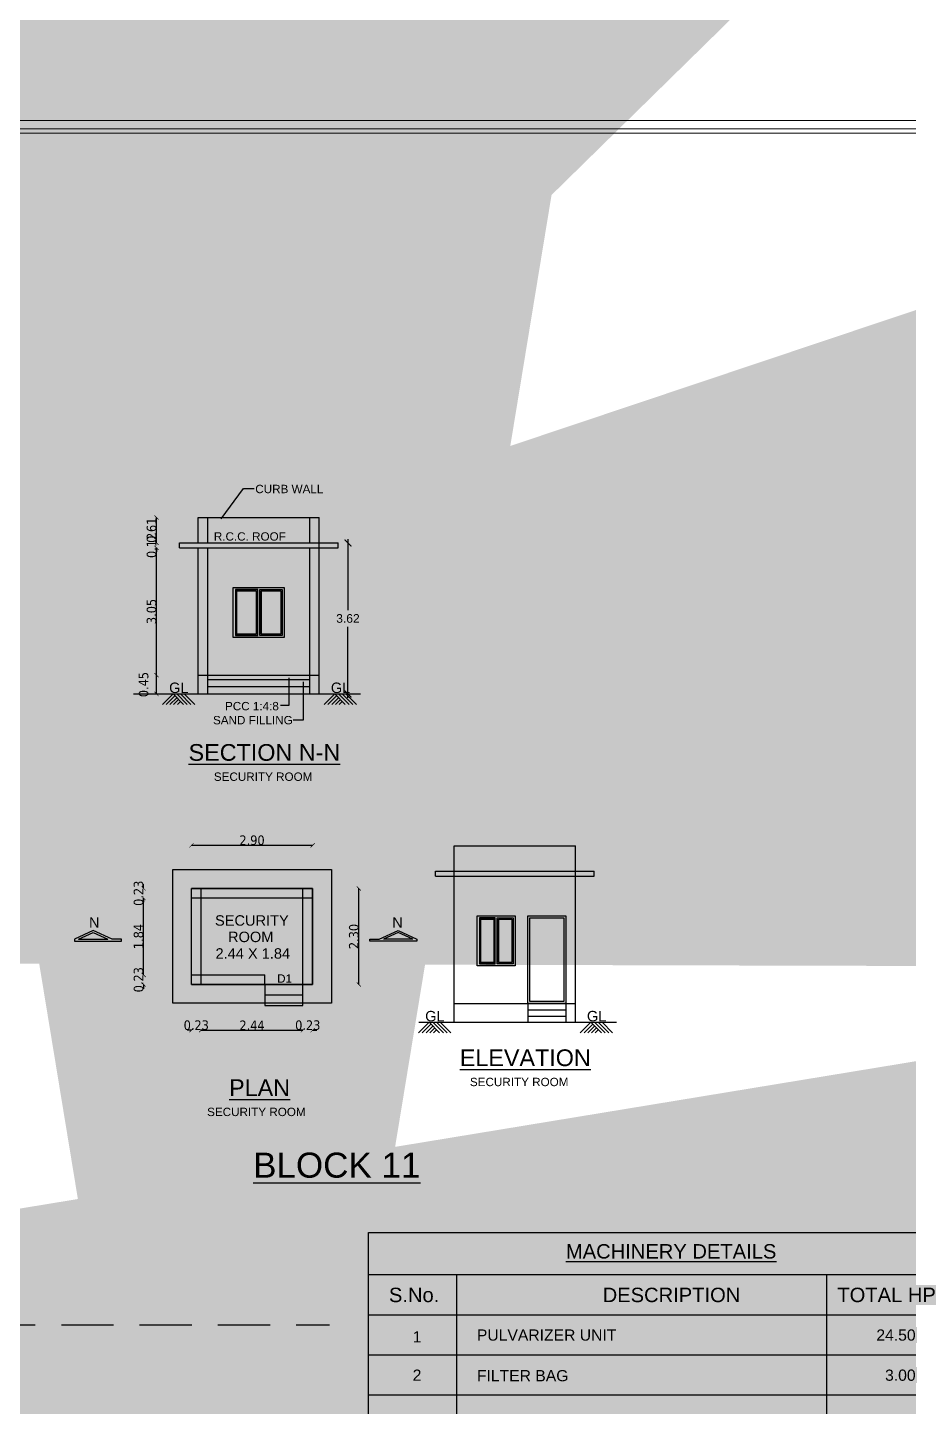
# Model space of a CAD drawing. Header units: metres. Extents: x 0 to 11269, y -5244 to -4054.
# Drawn here: x 10564.51 to 10585.61, y -4832.63 to -4799.62 of the extents above; entities that cross this region are included whole.
import ezdxf
from ezdxf.enums import TextEntityAlignment as Align

# ---------------------------------------------------------------- set-up
doc = ezdxf.new("R2010")
doc.units = ezdxf.units.M
doc.header["$MEASUREMENT"] = 0
doc.header["$PDMODE"] = 2
doc.linetypes.add('HIDDEN', pattern=[0.375, 0.25, -0.125])
doc.linetypes.add('HIDDEN2', pattern=[0.1875, 0.125, -0.0625])
for name, color, linetype in [('2CON', 5, 'Continuous'), ('3CON', 3, 'Continuous'), ('BOUNDARY', 6, 'Continuous'), ('DIM', 3, 'Continuous'), ('DIST_EXIT', 7, 'Continuous'), ('G', 5, 'Continuous'), ('REIN', 3, 'Continuous'), ('TEX', 2, 'Continuous'), ('TEXT', 3, 'Continuous'), ('WALL', 4, 'Continuous')]:
    doc.layers.add(name, color=color, linetype=linetype)
doc.styles.get("Standard").update_dxf_attribs({"font": 'arial.ttf'})
doc.styles.add('STYLE1', font='tahoma.ttf', dxfattribs={"height": 0.23})
doc.styles.add('SUBBU3', font='swissl.ttf', dxfattribs={"width": 0.8})
doc.dimstyles.new('300', dxfattribs={"dimscale": 0.1, "dimtxt": 500, "dimasz": 2000, "dimexe": 400, "dimexo": 1500, "dimgap": 0, "dimtad": 1, "dimlfac": 0.001, "dimzin": 0, "dimdsep": 46, "dimtxsty": 'Standard', "dimcen": 800, "dimse1": 1, "dimse2": 1, "dimclrd": 1, "dimclre": 5, "dimclrt": 3, "dimadec": 0, "dimazin": 0, "dimtfac": 1, "dimtix": 1, "dimtofl": 0, "dimtmove": 1, "dimatfit": 3, "dimfxl": 0, "dimtolj": 1, "dimtzin": 0, "dimarcsym": 0})
doc.dimstyles.new('FLOOR PLAN', dxfattribs={"dimtxt": 0.4, "dimasz": 0.1, "dimexe": 0.18, "dimexo": 0.0625, "dimgap": 0, "dimtad": 1, "dimzin": 0, "dimdsep": 46, "dimtxsty": 'Standard', "dimblk": 'ARCHTICK', "dimcen": 0.09, "dimse1": 1, "dimse2": 1, "dimclrd": 254, "dimclrt": 3, "dimadec": 0, "dimazin": 0, "dimtfac": 1, "dimtix": 1, "dimtofl": 0, "dimtmove": 1, "dimatfit": 0, "dimfxl": 0, "dimtolj": 1, "dimtzin": 0, "dimlwd": -1, "dimarcsym": 0})
doc.dimstyles.new('GG', dxfattribs={"dimscale": 0.1, "dimtxt": 2000, "dimasz": 2000, "dimexe": 400, "dimexo": 1500, "dimgap": 0.08, "dimtad": 1, "dimlfac": 0.001, "dimzin": 0, "dimdsep": 46, "dimtxsty": 'Standard', "dimcen": 800, "dimse1": 1, "dimse2": 1, "dimclrd": 1, "dimclre": 5, "dimclrt": 3, "dimadec": 0, "dimazin": 0, "dimtfac": 1, "dimtix": 1, "dimtofl": 0, "dimtmove": 0, "dimatfit": 3, "dimfxl": 0, "dimtolj": 1, "dimtzin": 0, "dimarcsym": 0})
doc.dimstyles.new('STY', dxfattribs={"dimscale": 0.9, "dimtxt": 0.23, "dimasz": 0.18, "dimexe": 0.15, "dimexo": 0.6, "dimgap": 0.1, "dimtad": 1, "dimtih": 1, "dimtoh": 1, "dimzin": 0, "dimdsep": 46, "dimtxsty": 'Standard', "dimblk": 'ARCHTICK', "dimcen": 0.09375, "dimdle": 0.1, "dimse1": 1, "dimse2": 1, "dimclrd": 256, "dimclrt": 256, "dimadec": 0, "dimazin": 0, "dimtfac": 1, "dimtix": 1, "dimtmove": 1, "dimatfit": 0, "dimfxl": 0, "dimtolj": 1, "dimtzin": 0, "dimlwd": -1, "dimarcsym": 0})

# ---------------------------------------------------------------- blocks, each defined once
blk = doc.blocks.new('_ArchTick')
at = {"color": 0, "lineweight": 0, "const_width": 0.15}
blk.add_lwpolyline([(-0.5, -0.5), (0.5, 0.5)], dxfattribs=at)
blk = doc.blocks.new('*D331')
at = {"layer": 'DEFPOINTS', "color": 0, "linetype": 'ByBlock', "ltscale": 100}
for p in [(10568.439, -4822.526), (10568.669, -4822.526), (10568.669, -4823.619)]:
    blk.add_point(p, dxfattribs=at)
at = {"layer": 'DIM', "color": 254, "linetype": 'HIDDEN', "ltscale": 100}
for p, q in [((10568.439, -4823.619), (10568.339, -4823.619)), ((10568.669, -4823.619), (10568.769, -4823.619))]:
    blk.add_line(p, q, dxfattribs=at)
at = {"layer": 'DIM', "color": 254, "linetype": 'ByBlock', "ltscale": 100, "xscale": 0.1, "yscale": 0.1, "zscale": 0.1}
blk.add_blockref('_ArchTick', (10568.439, -4823.619), dxfattribs=at)
at = {"layer": 'DIM', "color": 254, "linetype": 'ByBlock', "ltscale": 100, "xscale": 0.1, "yscale": 0.1, "zscale": 0.1, "rotation": 180}
blk.add_blockref('_ArchTick', (10568.669, -4823.619), dxfattribs=at)
at = {"layer": 'DIM', "color": 3, "linetype": 'ByBlock', "ltscale": 100, "insert": (10568.554, -4823.5), "char_height": 0.23, "attachment_point": 5, "style": 'STYLE1'}
blk.add_mtext('\\A1;0.23', dxfattribs=at)
blk = doc.blocks.new('*D332')
at = {"layer": 'DEFPOINTS', "color": 0, "linetype": 'ByBlock', "ltscale": 100}
for p in [(10568.669, -4822.526), (10571.109, -4822.526), (10571.109, -4823.619)]:
    blk.add_point(p, dxfattribs=at)
at = {"layer": 'DIM', "color": 254, "linetype": 'HIDDEN', "ltscale": 100}
blk.add_line((10568.669, -4823.619), (10571.109, -4823.619), dxfattribs=at)
at = {"layer": 'DIM', "color": 254, "linetype": 'ByBlock', "ltscale": 100, "xscale": 0.1, "yscale": 0.1, "zscale": 0.1, "rotation": 180}
blk.add_blockref('_ArchTick', (10568.669, -4823.619), dxfattribs=at)
at = {"layer": 'DIM', "color": 254, "linetype": 'ByBlock', "ltscale": 100, "xscale": 0.1, "yscale": 0.1, "zscale": 0.1}
blk.add_blockref('_ArchTick', (10571.109, -4823.619), dxfattribs=at)
at = {"layer": 'DIM', "color": 3, "linetype": 'ByBlock', "ltscale": 100, "insert": (10569.889, -4823.502), "char_height": 0.23, "attachment_point": 5, "style": 'STYLE1'}
blk.add_mtext('\\A1;2.44', dxfattribs=at)
blk = doc.blocks.new('*D333')
at = {"layer": 'DEFPOINTS', "color": 0, "linetype": 'ByBlock', "ltscale": 100}
for p in [(10571.109, -4822.526), (10571.339, -4822.526), (10571.339, -4823.619)]:
    blk.add_point(p, dxfattribs=at)
at = {"layer": 'DIM', "color": 254, "linetype": 'HIDDEN', "ltscale": 100}
for p, q in [((10571.109, -4823.619), (10571.009, -4823.619)), ((10571.339, -4823.619), (10571.439, -4823.619))]:
    blk.add_line(p, q, dxfattribs=at)
at = {"layer": 'DIM', "color": 254, "linetype": 'ByBlock', "ltscale": 100, "xscale": 0.1, "yscale": 0.1, "zscale": 0.1}
blk.add_blockref('_ArchTick', (10571.109, -4823.619), dxfattribs=at)
at = {"layer": 'DIM', "color": 254, "linetype": 'ByBlock', "ltscale": 100, "xscale": 0.1, "yscale": 0.1, "zscale": 0.1, "rotation": 180}
blk.add_blockref('_ArchTick', (10571.339, -4823.619), dxfattribs=at)
at = {"layer": 'DIM', "color": 3, "linetype": 'ByBlock', "ltscale": 100, "insert": (10571.224, -4823.5), "char_height": 0.23, "attachment_point": 5, "style": 'STYLE1'}
blk.add_mtext('\\A1;0.23', dxfattribs=at)
blk = doc.blocks.new('*D334')
at = {"layer": 'DEFPOINTS', "color": 0, "linetype": 'ByBlock', "ltscale": 100}
for p in [(10571.339, -4819.193), (10568.439, -4820.226), (10571.339, -4820.226)]:
    blk.add_point(p, dxfattribs=at)
at = {"layer": 'DIM', "color": 254, "linetype": 'HIDDEN', "ltscale": 100}
blk.add_line((10568.439, -4819.193), (10571.339, -4819.193), dxfattribs=at)
at = {"layer": 'DIM', "color": 254, "linetype": 'ByBlock', "ltscale": 100, "xscale": 0.1, "yscale": 0.1, "zscale": 0.1, "rotation": 180}
blk.add_blockref('_ArchTick', (10568.439, -4819.193), dxfattribs=at)
at = {"layer": 'DIM', "color": 254, "linetype": 'ByBlock', "ltscale": 100, "xscale": 0.1, "yscale": 0.1, "zscale": 0.1}
blk.add_blockref('_ArchTick', (10571.339, -4819.193), dxfattribs=at)
at = {"layer": 'DIM', "color": 3, "linetype": 'ByBlock', "ltscale": 100, "insert": (10569.889, -4819.073), "char_height": 0.23, "attachment_point": 5, "style": 'STYLE1'}
blk.add_mtext('\\A1;2.90', dxfattribs=at)
blk = doc.blocks.new('*D335')
at = {"layer": 'DEFPOINTS', "color": 0, "linetype": 'ByBlock', "ltscale": 100}
for p in [(10567.292, -4822.296), (10568.439, -4822.296), (10568.439, -4822.526)]:
    blk.add_point(p, dxfattribs=at)
at = {"layer": 'DIM', "color": 254, "linetype": 'HIDDEN', "ltscale": 100}
for p, q in [((10567.292, -4822.296), (10567.292, -4822.196)), ((10567.292, -4822.526), (10567.292, -4822.626))]:
    blk.add_line(p, q, dxfattribs=at)
at = {"layer": 'DIM', "color": 254, "linetype": 'ByBlock', "ltscale": 100, "xscale": 0.1, "yscale": 0.1, "zscale": 0.1}
for p, rotation in [((10567.292, -4822.296), 270), ((10567.292, -4822.526), 90)]:
    blk.add_blockref('_ArchTick', p, dxfattribs=dict(at, rotation=rotation))
at = {"layer": 'DIM', "color": 3, "linetype": 'ByBlock', "ltscale": 100, "insert": (10567.172, -4822.411), "char_height": 0.23, "attachment_point": 5, "rotation": 90, "style": 'STYLE1'}
blk.add_mtext('\\A1;0.23', dxfattribs=at)
blk = doc.blocks.new('*D336')
at = {"layer": 'DEFPOINTS', "color": 0, "linetype": 'ByBlock', "ltscale": 100}
for p in [(10567.292, -4820.456), (10568.439, -4820.456), (10568.439, -4822.296)]:
    blk.add_point(p, dxfattribs=at)
at = {"layer": 'DIM', "color": 254, "linetype": 'HIDDEN', "ltscale": 100}
blk.add_line((10567.292, -4822.296), (10567.292, -4820.456), dxfattribs=at)
at = {"layer": 'DIM', "color": 254, "linetype": 'ByBlock', "ltscale": 100, "xscale": 0.1, "yscale": 0.1, "zscale": 0.1}
for p, rotation in [((10567.292, -4820.456), 90), ((10567.292, -4822.296), 270)]:
    blk.add_blockref('_ArchTick', p, dxfattribs=dict(at, rotation=rotation))
at = {"layer": 'DIM', "color": 3, "linetype": 'ByBlock', "ltscale": 100, "insert": (10567.172, -4821.376), "char_height": 0.23, "attachment_point": 5, "rotation": 90, "style": 'STYLE1'}
blk.add_mtext('\\A1;1.84', dxfattribs=at)
blk = doc.blocks.new('*D337')
at = {"layer": 'DEFPOINTS', "color": 0, "linetype": 'ByBlock', "ltscale": 100}
for p in [(10567.292, -4820.226), (10568.439, -4820.226), (10568.439, -4820.456)]:
    blk.add_point(p, dxfattribs=at)
at = {"layer": 'DIM', "color": 254, "linetype": 'HIDDEN', "ltscale": 100}
for p, q in [((10567.292, -4820.226), (10567.292, -4820.126)), ((10567.292, -4820.456), (10567.292, -4820.556))]:
    blk.add_line(p, q, dxfattribs=at)
at = {"layer": 'DIM', "color": 254, "linetype": 'ByBlock', "ltscale": 100, "xscale": 0.1, "yscale": 0.1, "zscale": 0.1}
for p, rotation in [((10567.292, -4820.226), 270), ((10567.292, -4820.456), 90)]:
    blk.add_blockref('_ArchTick', p, dxfattribs=dict(at, rotation=rotation))
at = {"layer": 'DIM', "color": 3, "linetype": 'ByBlock', "ltscale": 100, "insert": (10567.172, -4820.341), "char_height": 0.23, "attachment_point": 5, "rotation": 90, "style": 'STYLE1'}
blk.add_mtext('\\A1;0.23', dxfattribs=at)
blk = doc.blocks.new('*D338')
at = {"layer": 'DEFPOINTS', "color": 0, "linetype": 'ByBlock', "ltscale": 100}
for p in [(10571.339, -4820.226), (10572.448, -4820.226), (10571.339, -4822.526)]:
    blk.add_point(p, dxfattribs=at)
at = {"layer": 'DIM', "color": 254, "linetype": 'HIDDEN', "ltscale": 100}
blk.add_line((10572.448, -4822.526), (10572.448, -4820.226), dxfattribs=at)
at = {"layer": 'DIM', "color": 254, "linetype": 'ByBlock', "ltscale": 100, "xscale": 0.1, "yscale": 0.1, "zscale": 0.1}
for p, rotation in [((10572.448, -4820.226), 90), ((10572.448, -4822.526), 270)]:
    blk.add_blockref('_ArchTick', p, dxfattribs=dict(at, rotation=rotation))
at = {"layer": 'DIM', "color": 3, "linetype": 'ByBlock', "ltscale": 100, "insert": (10572.328, -4821.376), "char_height": 0.23, "attachment_point": 5, "rotation": 90, "style": 'STYLE1'}
blk.add_mtext('\\A1;2.30', dxfattribs=at)
blk = doc.blocks.new('*D339')
at = {"layer": 'DEFPOINTS', "color": 0, "linetype": 'ByBlock', "ltscale": 100}
for p in [(10567.602, -4815.12), (10568.601, -4815.12), (10568.601, -4815.57)]:
    blk.add_point(p, dxfattribs=at)
at = {"layer": 'DIM', "color": 254, "linetype": 'HIDDEN', "ltscale": 100}
blk.add_line((10567.602, -4815.57), (10567.602, -4815.12), dxfattribs=at)
at = {"layer": 'DIM', "color": 254, "linetype": 'ByBlock', "ltscale": 100, "xscale": 0.1, "yscale": 0.1, "zscale": 0.1}
for p, rotation in [((10567.602, -4815.12), 90), ((10567.602, -4815.57), 270)]:
    blk.add_blockref('_ArchTick', p, dxfattribs=dict(at, rotation=rotation))
at = {"layer": 'DIM', "color": 3, "linetype": 'ByBlock', "ltscale": 100, "insert": (10567.293, -4815.345), "char_height": 0.23, "attachment_point": 5, "rotation": 90, "style": 'STYLE1'}
blk.add_mtext('\\A1;0.45', dxfattribs=at)
blk = doc.blocks.new('*D340')
at = {"layer": 'DEFPOINTS', "color": 0, "linetype": 'ByBlock', "ltscale": 100}
for p in [(10567.602, -4812.07), (10568.601, -4812.07), (10568.601, -4815.12)]:
    blk.add_point(p, dxfattribs=at)
at = {"layer": 'DIM', "color": 254, "linetype": 'HIDDEN', "ltscale": 100}
blk.add_line((10567.602, -4815.12), (10567.602, -4812.07), dxfattribs=at)
at = {"layer": 'DIM', "color": 254, "linetype": 'ByBlock', "ltscale": 100, "xscale": 0.1, "yscale": 0.1, "zscale": 0.1}
for p, rotation in [((10567.602, -4812.07), 90), ((10567.602, -4815.12), 270)]:
    blk.add_blockref('_ArchTick', p, dxfattribs=dict(at, rotation=rotation))
at = {"layer": 'DIM', "color": 3, "linetype": 'ByBlock', "ltscale": 100, "insert": (10567.483, -4813.595), "char_height": 0.23, "attachment_point": 5, "rotation": 90, "style": 'STYLE1'}
blk.add_mtext('\\A1;3.05', dxfattribs=at)
blk = doc.blocks.new('*D341')
at = {"layer": 'DEFPOINTS', "color": 0, "linetype": 'ByBlock', "ltscale": 100}
for p in [(10567.602, -4811.955), (10568.601, -4811.955), (10568.601, -4812.07)]:
    blk.add_point(p, dxfattribs=at)
at = {"layer": 'DIM', "color": 254, "linetype": 'HIDDEN', "ltscale": 100}
for p, q in [((10567.602, -4811.955), (10567.602, -4811.855)), ((10567.602, -4812.07), (10567.602, -4812.17))]:
    blk.add_line(p, q, dxfattribs=at)
at = {"layer": 'DIM', "color": 254, "linetype": 'ByBlock', "ltscale": 100, "xscale": 0.1, "yscale": 0.1, "zscale": 0.1}
for p, rotation in [((10567.602, -4811.955), 270), ((10567.602, -4812.07), 90)]:
    blk.add_blockref('_ArchTick', p, dxfattribs=dict(at, rotation=rotation))
at = {"layer": 'DIM', "color": 3, "linetype": 'ByBlock', "ltscale": 100, "insert": (10567.483, -4812.013), "char_height": 0.23, "attachment_point": 5, "rotation": 90, "style": 'STYLE1'}
blk.add_mtext('\\A1;0.12', dxfattribs=at)
blk = doc.blocks.new('*D342')
at = {"layer": 'DEFPOINTS', "color": 0, "linetype": 'ByBlock', "ltscale": 100}
for p in [(10567.602, -4811.345), (10568.601, -4811.345), (10568.601, -4811.955)]:
    blk.add_point(p, dxfattribs=at)
at = {"layer": 'DIM', "color": 254, "linetype": 'HIDDEN', "ltscale": 100}
blk.add_line((10567.602, -4811.955), (10567.602, -4811.345), dxfattribs=at)
at = {"layer": 'DIM', "color": 254, "linetype": 'ByBlock', "ltscale": 100, "xscale": 0.1, "yscale": 0.1, "zscale": 0.1}
for p, rotation in [((10567.602, -4811.345), 90), ((10567.602, -4811.955), 270)]:
    blk.add_blockref('_ArchTick', p, dxfattribs=dict(at, rotation=rotation))
at = {"layer": 'DIM', "color": 3, "linetype": 'ByBlock', "ltscale": 100, "insert": (10567.483, -4811.65), "char_height": 0.23, "attachment_point": 5, "rotation": 90, "style": 'STYLE1'}
blk.add_mtext('\\A1;0.61', dxfattribs=at)
blk = doc.blocks.new('*D343')
at = {"layer": 'DEFPOINTS', "color": 0, "linetype": 'ByBlock'}
for p in [(10571.501, -4811.955), (10572.186, -4811.955), (10571.501, -4815.57)]:
    blk.add_point(p, dxfattribs=at)
at = {"layer": 'WALL'}
for p, q in [((10572.186, -4811.865), (10572.186, -4813.567)), ((10572.186, -4815.66), (10572.186, -4813.959))]:
    blk.add_line(p, q, dxfattribs=at)
at = {"layer": 'WALL', "linetype": 'ByBlock', "xscale": 0.162, "yscale": 0.162, "zscale": 0.162}
for p, rotation in [((10572.186, -4811.955), 90), ((10572.186, -4815.57), 270)]:
    blk.add_blockref('_ArchTick', p, dxfattribs=dict(at, rotation=rotation))
at = {"layer": 'WALL', "linetype": 'ByBlock', "insert": (10572.186, -4813.763), "char_height": 0.207, "attachment_point": 5}
blk.add_mtext('\\A1;3.62', dxfattribs=at)
blk = doc.blocks.new('A$C0ba77d59')
at = {"layer": 'DIM', "color": 2, "linetype": 'ByBlock', "ltscale": 100}
for p, q in [((0, 33.274), (13.069, 33.274)), ((0, 32.34), (13.069, 32.34)), ((1.962, 32.34), (1.962, 0.892)), ((10.192, 32.34), (10.192, 0)), ((0, 31.448), (13.069, 31.448)), ((0, 30.555), (13.069, 30.555)), ((0, 29.663), (13.069, 29.663))]:
    blk.add_line(p, q, dxfattribs=at)
blk.add_lwpolyline([(0, 33.274), (13.069, 33.274), (13.069, 0), (0, 0)], close=True, dxfattribs=at)
at = {"color": 3, "linetype": 'Continuous'}
for s, p in [('1', (1.178, 30.83)), ('2', (1.178, 29.977))]:
    blk.add_text(s, height=0.25, dxfattribs=at).set_placement(p, align=Align.RIGHT)
for s, p in [('PULVARIZER UNIT', (2.414, 30.87)), ('24.50', (11.305, 30.87)), ('FILTER BAG', (2.414, 29.966)), ('  3.00', (11.305, 29.977))]:
    blk.add_text(s, height=0.25, dxfattribs=at).set_placement(p)
at = {"layer": '3CON', "color": 2}
for s, p in [('%%UMACHINERY DETAILS', (6.737, 32.858)), ('S.No.', (1.016, 31.888)), ('DESCRIPTION', (6.745, 31.888)), ('TOTAL HP', (11.533, 31.888))]:
    blk.add_text(s, height=0.321, dxfattribs=at).set_placement(p, align=Align.MIDDLE)

msp = doc.modelspace()

# ---------------------------------------------------------------- linework, layer by layer
at = {"linetype": 'ByBlock', "lineweight": 18}
for points in [[(10514.24761, -4864.56177), (10602.66862, -4864.56177), (10602.66862, -4801.84434), (10514.24761, -4801.84434)], [(10514.44775, -4864.36163), (10602.46848, -4864.36163), (10602.46848, -4802.04448), (10514.44775, -4802.04448)], [(10514.54782, -4864.26156), (10602.36841, -4864.26156), (10602.36841, -4802.14455), (10514.54782, -4802.14455)]]:
    msp.add_lwpolyline(points, close=True, dxfattribs=at)
at = {"layer": '2CON'}
for p, q in [((10567.74499, -4815.82241), (10567.99701, -4815.5704)), ((10567.83409, -4815.82241), (10568.04156, -4815.61495)), ((10567.92319, -4815.82241), (10568.08611, -4815.6595)), ((10568.24902, -4815.82241), (10567.99701, -4815.5704)), ((10568.01229, -4815.82241), (10568.13066, -4815.70405)), ((10568.33812, -4815.82241), (10568.08611, -4815.5704)), ((10568.10139, -4815.82241), (10568.17521, -4815.7486)), ((10568.42722, -4815.82241), (10568.17521, -4815.5704)), ((10568.51632, -4815.82241), (10568.26431, -4815.5704)), ((10571.61843, -4815.82241), (10571.87045, -4815.5704)), ((10571.70753, -4815.82241), (10571.915, -4815.61495)), ((10571.79663, -4815.82241), (10571.95955, -4815.6595)), ((10572.12246, -4815.82241), (10571.87045, -4815.5704)), ((10571.88573, -4815.82241), (10572.0041, -4815.70405)), ((10572.21156, -4815.82241), (10571.95955, -4815.5704)), ((10571.97483, -4815.82241), (10572.04865, -4815.7486)), ((10572.30066, -4815.82241), (10572.04865, -4815.5704)), ((10572.38976, -4815.82241), (10572.13775, -4815.5704)), ((10573.87704, -4823.6825), (10574.12905, -4823.43049)), ((10574.38107, -4823.6825), (10574.12905, -4823.43049)), ((10574.47017, -4823.6825), (10574.21815, -4823.43049)), ((10574.55927, -4823.6825), (10574.30725, -4823.43049)), ((10574.64837, -4823.6825), (10574.39635, -4823.43049)), ((10577.75048, -4823.6825), (10578.00249, -4823.43049)), ((10578.25451, -4823.6825), (10578.00249, -4823.43049)), ((10578.34361, -4823.6825), (10578.09159, -4823.43049)), ((10578.43271, -4823.6825), (10578.18069, -4823.43049)), ((10578.52181, -4823.6825), (10578.26979, -4823.43049)), ((10573.96614, -4823.6825), (10574.1736, -4823.47504)), ((10574.05524, -4823.6825), (10574.21815, -4823.51959)), ((10574.14434, -4823.6825), (10574.2627, -4823.56414)), ((10574.23344, -4823.6825), (10574.30725, -4823.60869)), ((10577.83958, -4823.6825), (10578.04704, -4823.47504)), ((10577.92868, -4823.6825), (10578.09159, -4823.51959)), ((10578.01778, -4823.6825), (10578.13614, -4823.56414)), ((10578.10688, -4823.6825), (10578.18069, -4823.60869))]:
    msp.add_line(p, q, dxfattribs=at)
at = {"layer": 'DIM', "color": 4, "linetype": 'ByBlock', "ltscale": 100}
for p, q in [((10568.60055, -4811.3454), (10571.50055, -4811.3454)), ((10568.60055, -4811.9554), (10568.60055, -4811.3454)), ((10568.83055, -4811.9554), (10568.83055, -4811.3454)), ((10571.27055, -4811.9554), (10571.27055, -4811.3454)), ((10571.50055, -4815.5704), (10571.50055, -4811.3454)), ((10568.15055, -4811.9554), (10571.95055, -4811.9554)), ((10568.15055, -4812.0704), (10568.15055, -4811.9554)), ((10568.15055, -4812.0704), (10571.95055, -4812.0704)), ((10568.60055, -4815.5704), (10568.60055, -4812.0704)), ((10568.83055, -4815.5704), (10568.83055, -4812.0704)), ((10571.27055, -4815.5704), (10571.27055, -4812.0704)), ((10571.95055, -4812.0704), (10571.95055, -4811.9554)), ((10569.99636, -4813.1004), (10569.99636, -4814.1404)), ((10570.10473, -4813.1004), (10570.10473, -4814.1404)), ((10568.60055, -4815.1204), (10571.50055, -4815.1204)), ((10568.83055, -4815.22186), (10571.27055, -4815.22186)), ((10568.83055, -4815.39476), (10571.27055, -4815.39476)), ((10567.05175, -4815.5704), (10572.48344, -4815.5704)), ((10574.7326, -4823.43049), (10574.7326, -4819.20549)), ((10574.7326, -4819.20549), (10577.6326, -4819.20549)), ((10577.6326, -4823.43049), (10577.6326, -4819.20549)), ((10574.2826, -4819.81549), (10578.0826, -4819.81549)), ((10574.2826, -4819.93049), (10574.2826, -4819.81549)), ((10574.2826, -4819.93049), (10578.0826, -4819.93049)), ((10578.0826, -4819.93049), (10578.0826, -4819.81549)), ((10571.33887, -4820.22571), (10568.43887, -4820.22571)), ((10571.33887, -4820.45571), (10568.43887, -4820.45571)), ((10568.66887, -4822.52571), (10568.66887, -4820.22571)), ((10571.10887, -4822.52571), (10571.10887, -4820.22571)), ((10571.33887, -4822.52571), (10571.33887, -4820.22571)), ((10575.68341, -4820.96049), (10575.68341, -4822.00049)), ((10575.79177, -4820.96049), (10575.79177, -4822.00049)), ((10568.43887, -4822.29571), (10570.19887, -4822.29571)), ((10570.19887, -4822.52571), (10570.19887, -4822.29571)), ((10570.19887, -4822.52571), (10570.19887, -4823.02571)), ((10570.19887, -4822.77571), (10571.10887, -4822.77571)), ((10571.10887, -4823.02571), (10571.10887, -4822.52571)), ((10570.19887, -4823.02571), (10571.10887, -4823.02571)), ((10574.7326, -4822.98049), (10577.6326, -4822.98049)), ((10576.4926, -4822.98049), (10576.4926, -4823.43049)), ((10577.4026, -4822.98049), (10577.4026, -4823.43049)), ((10573.88454, -4823.43049), (10578.61548, -4823.43049)), ((10576.4926, -4823.13049), (10577.4026, -4823.13049)), ((10576.4926, -4823.28049), (10577.4026, -4823.28049))]:
    msp.add_line(p, q, dxfattribs=at)
at = {"layer": 'DIM', "color": 7, "linetype": 'ByBlock', "ltscale": 100}
for q in [(10568.43887, -4820.22571), (10571.33887, -4822.52571)]:
    msp.add_line((10568.43887, -4822.52571), q, dxfattribs=at)
at = {"layer": 'DIM', "color": 4, "linetype": 'ByBlock', "ltscale": 100}
for points in [[(10569.44056, -4813.0204), (10570.66053, -4813.0204), (10570.66053, -4814.2204), (10569.44056, -4814.2204)], [(10570.02636, -4813.0704), (10569.49056, -4813.0704), (10569.49056, -4814.1704), (10570.02636, -4814.1704)], [(10569.99636, -4813.1004), (10569.52056, -4813.1004), (10569.52056, -4814.1404), (10569.99636, -4814.1404)], [(10570.07473, -4813.0704), (10570.61053, -4813.0704), (10570.61053, -4814.1704), (10570.07473, -4814.1704)], [(10570.10473, -4813.1004), (10570.58053, -4813.1004), (10570.58053, -4814.1404), (10570.10473, -4814.1404)], [(10568.43887, -4820.22571), (10571.33887, -4820.22571), (10571.33887, -4822.52571), (10568.43887, -4822.52571)], [(10575.28261, -4820.88049), (10576.19257, -4820.88049), (10576.19257, -4822.08049), (10575.28261, -4822.08049)], [(10575.71341, -4820.93049), (10575.33261, -4820.93049), (10575.33261, -4822.03049), (10575.71341, -4822.03049)], [(10575.68341, -4820.96049), (10575.36261, -4820.96049), (10575.36261, -4822.00049), (10575.68341, -4822.00049)], [(10575.76177, -4820.93049), (10576.14257, -4820.93049), (10576.14257, -4822.03049), (10575.76177, -4822.03049)], [(10575.79177, -4820.96049), (10576.11257, -4820.96049), (10576.11257, -4822.00049), (10575.79177, -4822.00049)], [(10576.4926, -4820.88049), (10577.4026, -4820.88049), (10577.4026, -4822.98049), (10576.4926, -4822.98049)], [(10576.5426, -4820.93049), (10577.3526, -4820.93049), (10577.3526, -4822.93049), (10576.5426, -4822.93049)]]:
    msp.add_lwpolyline(points, close=True, dxfattribs=at)
for points in [[(10569.99636, -4814.1404), (10569.52056, -4814.1404), (10569.52056, -4813.1004), (10569.99636, -4813.1004)], [(10570.10473, -4813.1004), (10570.58053, -4813.1004), (10570.58053, -4814.1404), (10570.10473, -4814.1404)], [(10575.68341, -4822.00049), (10575.36261, -4822.00049), (10575.36261, -4820.96049), (10575.68341, -4820.96049)], [(10575.79177, -4820.96049), (10576.11257, -4820.96049), (10576.11257, -4822.00049), (10575.79177, -4822.00049)]]:
    msp.add_lwpolyline(points, dxfattribs=at)
at = {"layer": 'DIM', "color": 4, "linetype": 'HIDDEN2', "ltscale": 100}
msp.add_lwpolyline([(10567.98887, -4819.77571), (10571.78887, -4819.77571), (10571.78887, -4822.97571), (10567.98887, -4822.97571)], close=True, dxfattribs=at)
at = {"layer": 'DIST_EXIT', "linetype": 'HIDDEN', "ltscale": 5}
msp.add_line((10516.57321, -4830.675), (10571.74657, -4830.675), dxfattribs=at)
at = {"layer": 'G'}
for p, q in [((10565.73746, -4821.44363), (10566.08724, -4821.27748)), ((10565.73746, -4821.44363), (10566.43702, -4821.44363)), ((10566.08724, -4821.27748), (10566.43702, -4821.44363)), ((10573.38661, -4821.27748), (10573.03683, -4821.44363)), ((10573.73639, -4821.44363), (10573.03683, -4821.44363)), ((10573.73639, -4821.44363), (10573.38661, -4821.27748))]:
    msp.add_line(p, q, dxfattribs=at)
at = {"layer": 'REIN'}
for points in [[(10566.76224, -4821.48675), (10566.76224, -4821.44363), (10566.53724, -4821.44363), (10566.08724, -4821.22988), (10565.63724, -4821.44363), (10565.63724, -4821.48675), (10566.76224, -4821.48675)], [(10572.71161, -4821.48675), (10572.71161, -4821.44363), (10572.93661, -4821.44363), (10573.38661, -4821.22988), (10573.83661, -4821.44363), (10573.83661, -4821.48675), (10572.71161, -4821.48675)]]:
    msp.add_lwpolyline(points, close=True, dxfattribs=at)

# ---------------------------------------------------------------- block references
at = {"layer": 'DIST_EXIT', "linetype": 'ByBlock', "xscale": 1.075818994518694, "yscale": 1.075818994518694, "zscale": 1.075818994518694}
msp.add_blockref('A$C0ba77d59', (10572.67724, -4864.26156), dxfattribs=at)

# ---------------------------------------------------------------- texts
at = {"color": 2}
for p in [(10567.90309, -4815.547), (10571.77653, -4815.547), (10574.03514, -4823.40709), (10577.90858, -4823.40709)]:
    msp.add_text('GL', height=0.25, dxfattribs=at).set_placement(p)
at = {"layer": '2CON', "color": 3, "linetype": 'Continuous'}
for s, p in [('CURB WALL', (10569.96693, -4810.76302)), ('R.C.C. ROOF', (10568.97501, -4811.89927))]:
    msp.add_text(s, height=0.2, dxfattribs=at).set_placement(p)
at = {"layer": '3CON', "lineweight": 30}
for s, p in [('PCC 1:4:8', (10569.24203, -4815.96081)), ('SAND FILLING', (10568.95424, -4816.29652))]:
    msp.add_text(s, height=0.2, dxfattribs=at).set_placement(p)
at = {"layer": '3CON'}
for s, p in [('SECURITY ROOM', (10568.97512, -4817.64979)), ('D1', (10570.49013, -4822.48212)), ('SECURITY ROOM', (10575.10716, -4824.95826)), ('SECURITY ROOM', (10568.81344, -4825.6748))]:
    msp.add_text(s, height=0.2, dxfattribs=at).set_placement(p)
at = {"layer": 'TEX', "style": 'SUBBU3'}
for s, height, p in [('%%USECTION N-N', 0.4, (10568.37011, -4817.16954)), ('%%UELEVATION', 0.4, (10574.86422, -4824.47801)), ('%%UPLAN', 0.4, (10569.33959, -4825.19455)), ('%%UBLOCK 11', 0.6, (10569.91515, -4827.14936))]:
    msp.add_text(s, height=height, dxfattribs=at).set_placement(p)
at = {"layer": 'TEX', "color": 11, "style": 'SUBBU3'}
for p in [(10565.98449, -4821.16353), (10573.24496, -4821.16353)]:
    msp.add_text('N', height=0.25, dxfattribs=at).set_placement(p)
at = {"layer": 'TEXT', "color": 3}
for s, p in [('SECURITY', (10569.00263, -4821.11702)), (' ROOM', (10569.21805, -4821.5101)), ('2.44 X 1.84', (10569.01447, -4821.90671))]:
    msp.add_text(s, height=0.25, dxfattribs=at).set_placement(p)

# ---------------------------------------------------------------- dimensions: what is measured, and where the dimension line sits
at = {"layer": 'DIM', "color": 7, "linetype": 'ByBlock', "ltscale": 100}
for base, p1, p2, picture, middle in [((10567.60247, -4811.3454), (10568.60055, -4811.9554), (10568.60055, -4811.3454), '*D342', (10567.48276, -4811.6504)), ((10567.6024671467, -4811.9553986648), (10568.6005478192, -4812.0703986648), (10568.6005478192, -4811.9553986648), '*D341', (10567.4826786981, -4812.0128986648)), ((10567.60247, -4812.0704), (10568.60055, -4815.1204), (10568.60055, -4812.0704), '*D340', (10567.48268, -4813.5954)), ((10567.29219, -4820.22571), (10568.43887, -4820.45571), (10568.43887, -4820.22571), '*D337', (10567.1724, -4820.34071)), ((10567.29219, -4820.45571), (10568.43887, -4822.29571), (10568.43887, -4820.45571), '*D336', (10567.17193, -4821.37571)), ((10567.29219, -4822.29571), (10568.43887, -4822.52571), (10568.43887, -4822.29571), '*D335', (10567.1724, -4822.41071))]:
    dim = msp.add_linear_dim(base=base, p1=p1, p2=p2, angle=90, dimstyle='FLOOR PLAN', override={"dimtxsty": 'STYLE1'}, dxfattribs=at)
    dim.commit()
    dim.dimension.update_dxf_attribs({"geometry": picture, "text_midpoint": middle})
dim = msp.add_linear_dim(base=(10567.60247, -4815.1204), p1=(10568.60055, -4815.5704), p2=(10568.60055, -4815.1204), angle=90, dimstyle='FLOOR PLAN', override={"dimtxsty": 'STYLE1'}, dxfattribs=at)
dim.commit()
dim.dimension.update_dxf_attribs({"geometry": '*D339', "text_midpoint": (10567.41252, -4815.3454), "dimtype": 160})
at = {"layer": 'DIM', "color": 4, "linetype": 'ByBlock', "ltscale": 100}
dim = msp.add_linear_dim(base=(10571.33887, -4819.19267), p1=(10568.43887, -4820.22571), p2=(10571.33887, -4820.22571), dimstyle='FLOOR PLAN', override={"dimtxsty": 'STYLE1'}, dxfattribs=at)
dim.commit()
dim.dimension.update_dxf_attribs({"geometry": '*D334', "text_midpoint": (10569.88887, -4819.07288)})
dim = msp.add_linear_dim(base=(10572.44787, -4820.22571), p1=(10571.33887, -4822.52571), p2=(10571.33887, -4820.22571), angle=90, dimstyle='FLOOR PLAN', override={"dimtxsty": 'STYLE1'}, dxfattribs=at)
dim.commit()
dim.dimension.update_dxf_attribs({"geometry": '*D338', "text_midpoint": (10572.32808, -4821.37571)})
at = {"layer": 'DIM', "color": 7, "linetype": 'ByBlock', "ltscale": 100}
for base, p1, p2, picture, middle in [((10568.66887, -4823.61929), (10568.43887, -4822.52571), (10568.66887, -4822.52571), '*D331', (10568.55387, -4823.49951)), ((10571.10887, -4823.61929), (10568.66887, -4822.52571), (10571.10887, -4822.52571), '*D332', (10569.88887, -4823.5019)), ((10571.33887, -4823.61929), (10571.10887, -4822.52571), (10571.33887, -4822.52571), '*D333', (10571.22387, -4823.49951))]:
    dim = msp.add_linear_dim(base=base, p1=p1, p2=p2, dimstyle='FLOOR PLAN', override={"dimtxsty": 'STYLE1'}, dxfattribs=at)
    dim.commit()
    dim.dimension.update_dxf_attribs({"geometry": picture, "text_midpoint": middle})
at = {"layer": 'WALL', "linetype": 'ByBlock'}
dim = msp.add_linear_dim(base=(10572.185708525, -4811.9553986648), p1=(10571.5005478192, -4815.5703986648), p2=(10571.5005478192, -4811.9553986648), angle=90, dimstyle='STY', dxfattribs=at)
dim.commit()
dim.dimension.update_dxf_attribs({"geometry": '*D343', "text_midpoint": (10572.185708525, -4813.7628986648)})

# ---------------------------------------------------------------- leaders
at = {"layer": 'BOUNDARY', "color": 4, "ltscale": 30}
for points in [[(10570.76781, -4815.18001), (10570.76781, -4815.84813), (10570.57016, -4815.84813)], [(10571.11281, -4815.28249), (10571.11281, -4816.19778), (10570.87025, -4816.19778)]]:
    msp.add_leader(points, dimstyle='GG', override={"dimgap": 0.04, "dimtad": 0}, dxfattribs=at)
at = {"layer": 'DIM', "color": 4, "linetype": 'ByBlock', "ltscale": 100}
for points in [[(10551.59819, -4813.3546), (10551.59819, -4812.96321), (10551.4836, -4812.96321)], [(10538.10807, -4818.91199), (10538.25876, -4818.49478), (10538.44441, -4818.49478)], [(10569.15036, -4811.38103), (10569.68225, -4810.65516), (10569.94124, -4810.65516)], [(10452.14664, -4813.40485), (10452.70516, -4812.64263), (10452.96415, -4812.64263)], [(10452.62164, -4813.56996), (10453.04795, -4813.06243), (10453.15911, -4813.06243)], [(10466.34126, -4830.87767), (10466.87315, -4830.1518), (10467.13214, -4830.1518)], [(10569.41439, -4850.14042), (10569.41439, -4849.28697), (10569.19174, -4849.28697)], [(10467.03126, -4831.04582), (10467.37007, -4830.62152), (10467.48123, -4830.62152)], [(10544.68567, -4873.36718), (10544.68567, -4872.76045), (10544.4986, -4872.76045)], [(10459.13953, -4829.98967), (10459.59319, -4829.64208), (10459.74474, -4829.64208)], [(10539.27988, -4821.95893), (10539.76182, -4821.881), (10539.76182, -4821.635)], [(10399.69303, -4854.95493), (10400.61303, -4854.95493)], [(10472.08026, -4859.55732), (10472.89526, -4859.55732), (10472.89526, -4859.12882)]]:
    msp.add_leader(points, dimstyle='300', override={"dimgap": 0.04, "dimtad": 0, "dimfxl": 0.1875}, dxfattribs=at)

doc.saveas('drawing.dxf')
